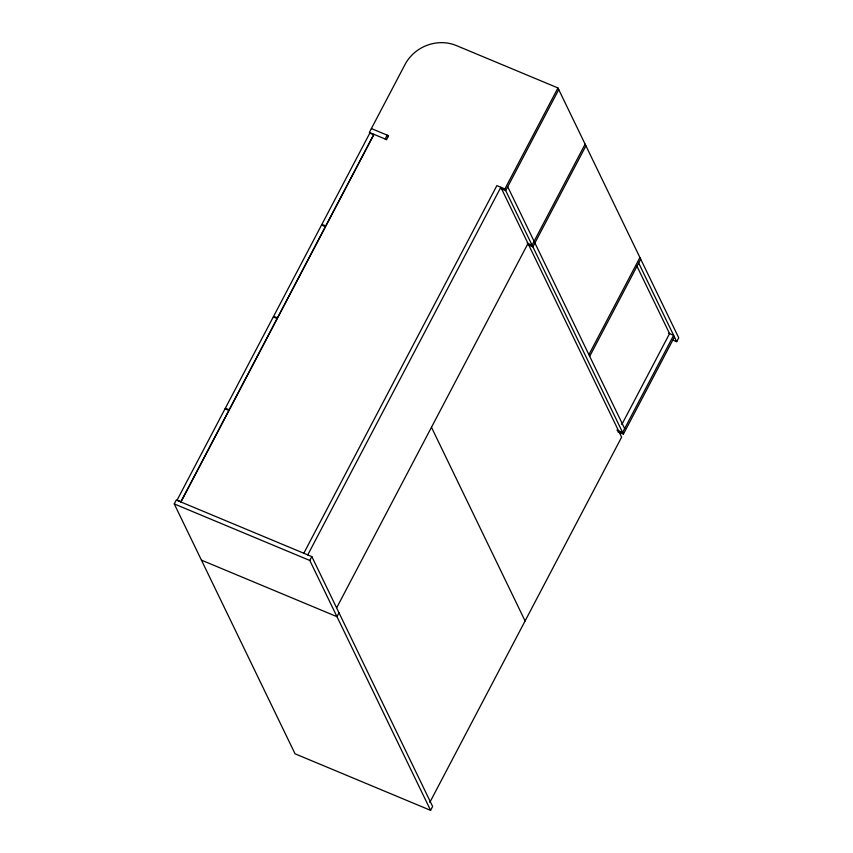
<?xml version="1.0" encoding="UTF-8"?>
<svg xmlns="http://www.w3.org/2000/svg" width="853" height="853" viewBox="0 0 853 853"><rect width="100%" height="100%" fill="white"/><g stroke="black" fill="none" stroke-linecap="round" stroke-linejoin="round"><path stroke-width="1.28" d="M174.257 503.92L176.283 500.05L311.825 556.593L432.62 806.49L430.594 810.35L295.053 753.807L174.257 503.92L309.799 560.464L430.594 810.35M180.804 501.937L373.87 134.305M385.172 139.018L387.198 135.147L387.998 136.8M386.473 139.7L388.552 135.712L371.386 128.558M303.807 553.256L496.872 185.613L504.891 188.961L623.404 434.124L674.435 336.978M307.752 554.898L500.828 187.265L621.624 437.152L429.795 802.428M309.799 560.464L311.825 556.593M504.891 188.961L557.947 87.944L456.291 45.54A38.694 35.357 -25.8 0 0 405.015 64.519L369.36 132.418L386.526 139.583M558.747 89.597L505.69 190.614L500.807 188.577M336.786 607.581L527.996 243.478M338.993 612.817L336.967 616.676L201.436 560.133M585.115 144.157L532.069 245.174L527.186 243.137M585.915 145.81L532.869 246.826L527.975 244.79M588.901 354.677L639.921 257.531M589.7 356.33L640.72 259.184M621.794 424.581L669.562 333.619L636.914 266.093M673.049 340.166L676.717 341.701L678.743 337.831L557.947 87.944M668.731 333.278L673.635 335.325L622.615 432.471L616.879 430.083M617.679 431.735L623.404 434.124M638.694 263.044L676.717 341.701M507.716 186.754L534.095 241.314M534.895 242.966L624.641 428.611M431.469 427.3L525.096 620.973M225.011 408.854L177.093 500.103L181.049 501.745L228.967 410.506L225.011 408.854M273.28 316.943L225.363 408.192L229.318 409.835L277.236 318.596L273.28 316.943M321.549 225.032L273.632 316.282L277.577 317.934L325.505 226.685L321.549 225.032M369.818 133.121L321.89 224.371L325.846 226.024L373.763 134.774L369.818 133.121"/></g></svg>
